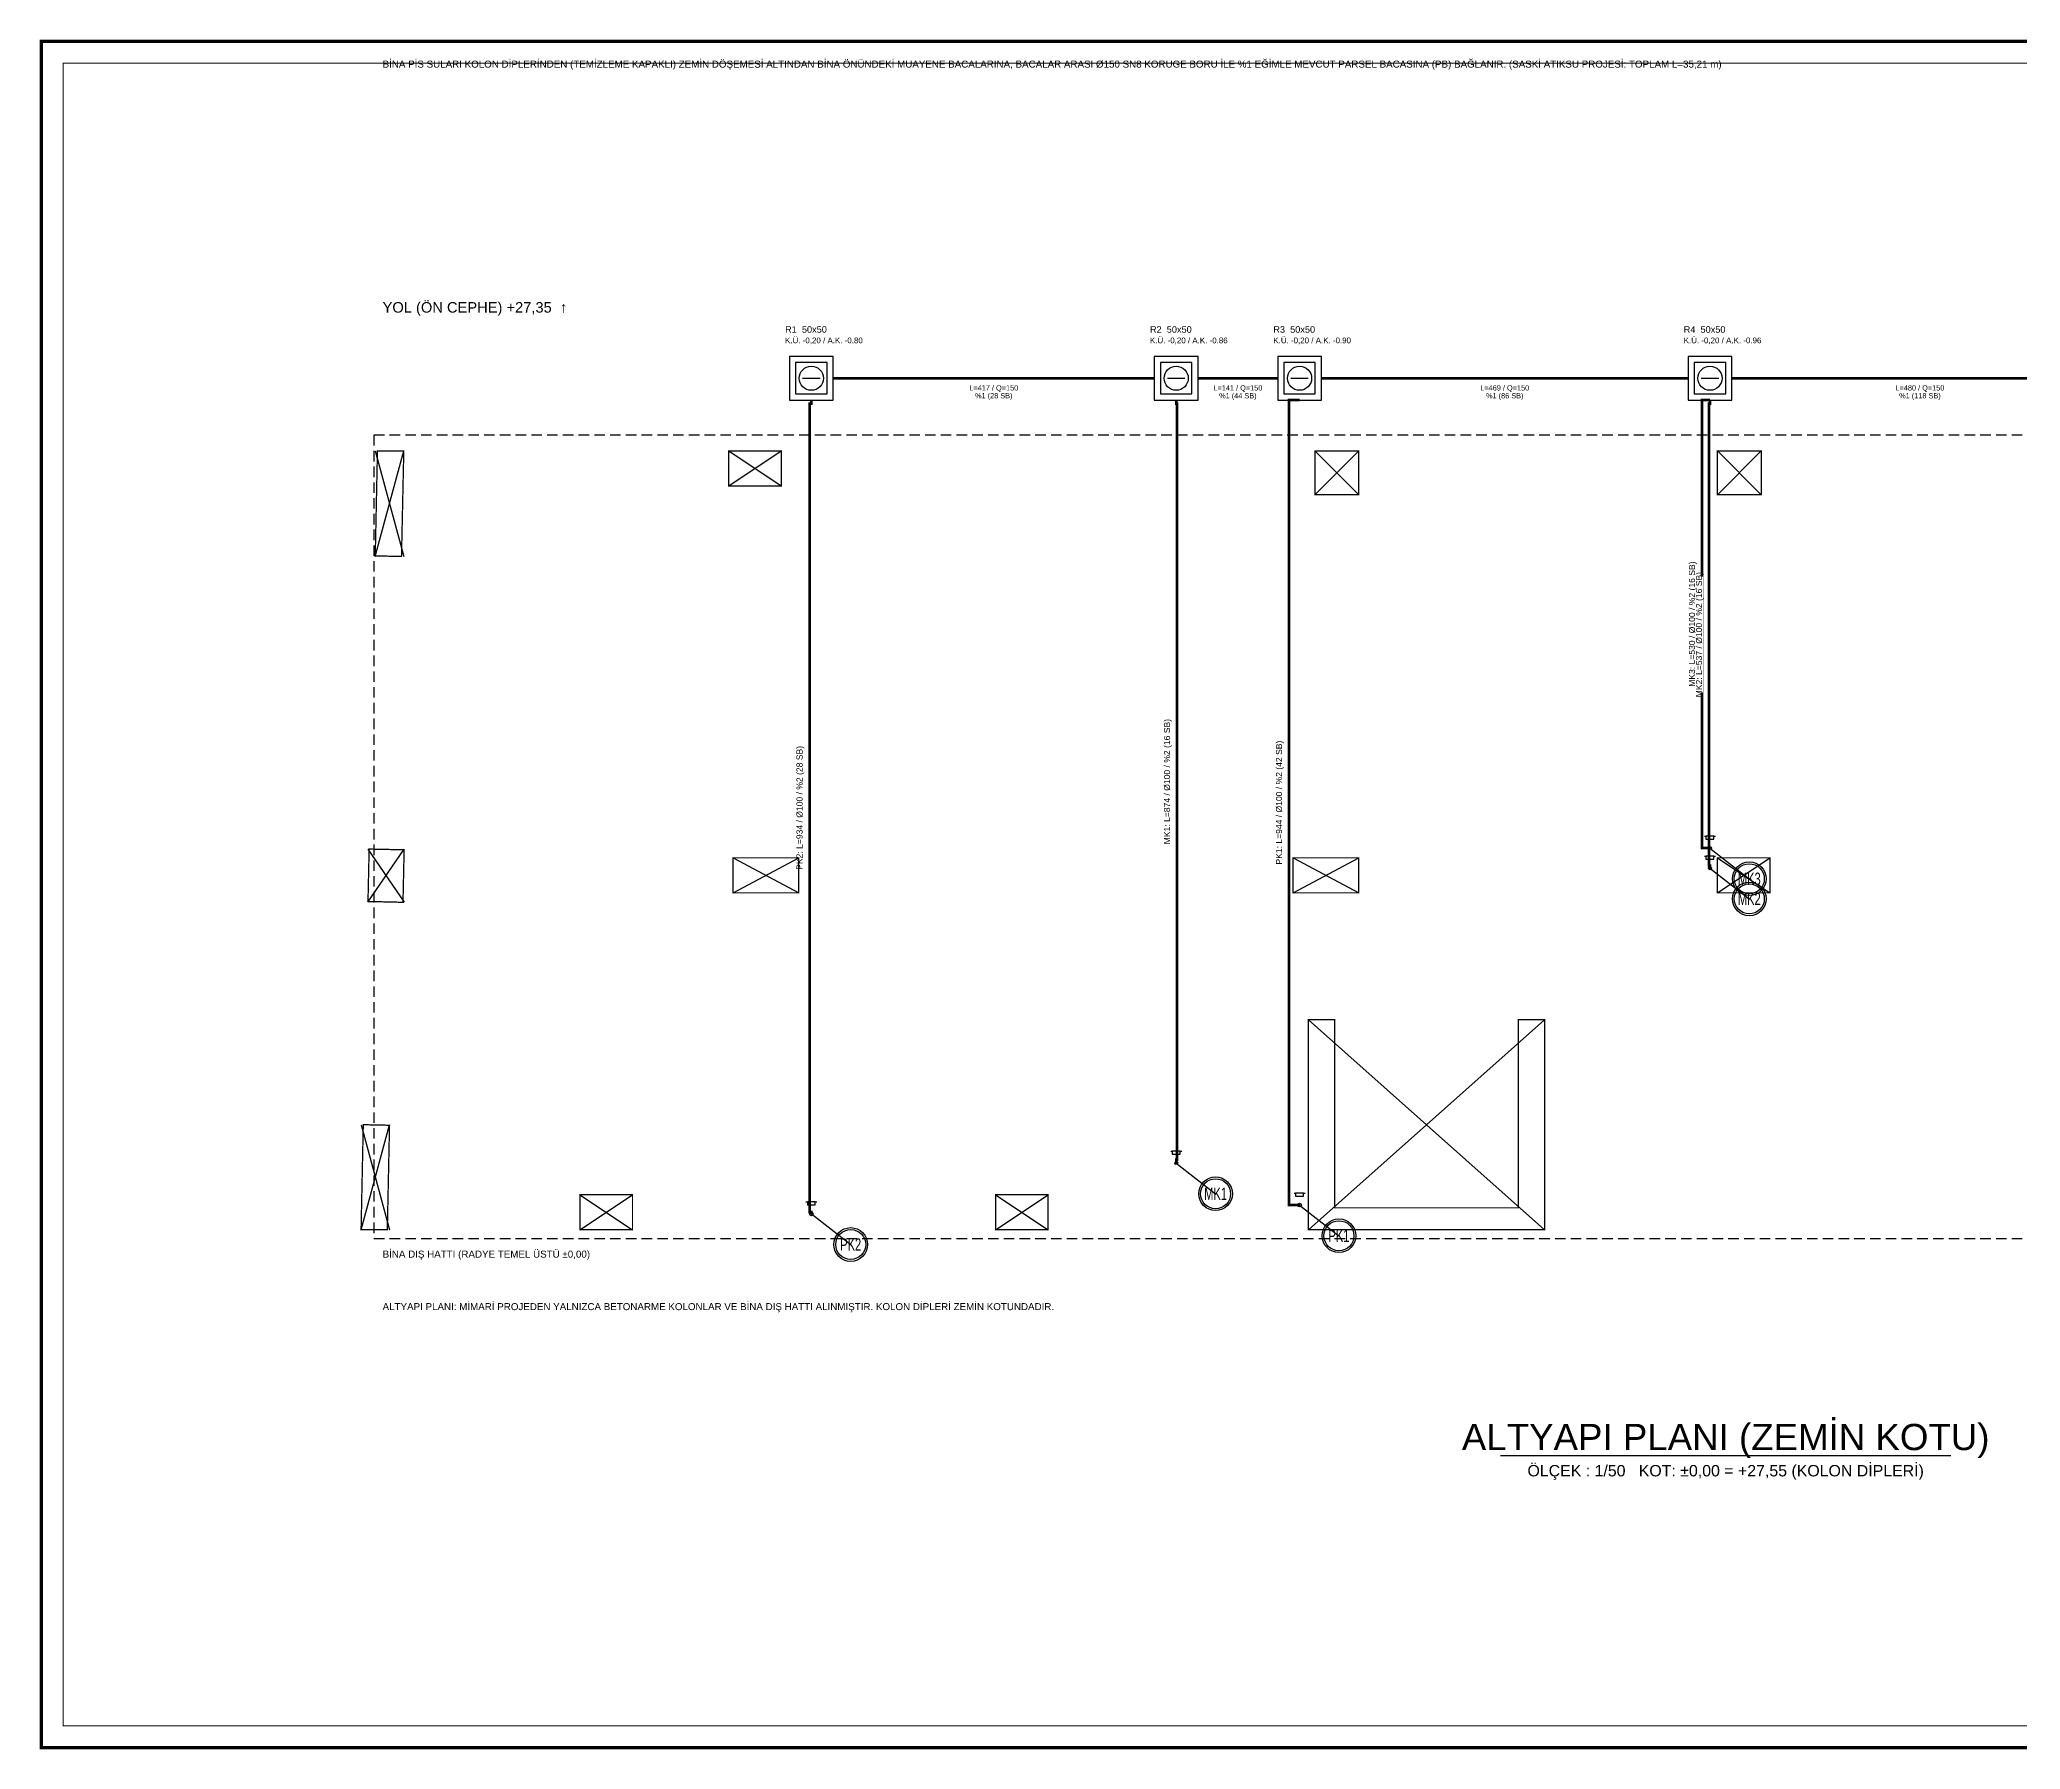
# Model space of a CAD drawing. Header units: centimetres. Extents: x -3952 to 26292, y -15092 to -10712.
# Drawn here: x -2 to 2262, y -12902 to -10948 of the extents above; entities that cross this region are included whole.
import ezdxf
from ezdxf.enums import TextEntityAlignment as Align

# ---------------------------------------------------------------- set-up
doc = ezdxf.new("R2010")
doc.units = ezdxf.units.CM
doc.linetypes.add('DASHED', pattern=[18, 12, -6])
doc.linetypes.add('PIS', pattern=[38, 30, -8])
for name, color, linetype in [('MIMARI-KOLON', 8, 'Continuous'), ('MTY-BINA-HATTI', 8, 'DASHED'), ('MTY-KAT-ADI', 1, 'Continuous'), ('MTY-PAFTA', 7, 'Continuous'), ('MTY-PIS-SU-BORUSU', 6, 'PIS'), ('MTY-PISSU-CAP', 211, 'Continuous'), ('MTY-PISSU-KOLON', 211, 'DASHED'), ('MTY-PISSU-KOLONNO', 211, 'Continuous'), ('MTY-ROGAR', 5, 'Continuous'), ('MTY-TEFRIS', 15, 'Continuous'), ('MTY-YAZI', 7, 'Continuous')]:
    doc.layers.add(name, color=color, linetype=linetype)
doc.layers.add('ROTAS-PAFTA-SINIRI', color=8, linetype='Continuous', plot=False)
doc.styles.add('ANOTATIVO', font='arial.ttf')
doc.styles.add('ROTAS', font='arial.ttf')

# ---------------------------------------------------------------- blocks, each defined once
blk = doc.blocks.new('ROTAS_PAFTA')
blk.add_lwpolyline([(0, 0), (1, 0), (1, 1), (0, 1)], close=True)
blk = doc.blocks.new('MTY-PIS SU KOLON')
at = {"layer": 'MTY-PISSU-KOLON', "linetype": 'Continuous', "lineweight": -3}
blk.add_hatch(color=256, dxfattribs=at).paths.add_polyline_path([(-2.7, -0.1, 0.848135), (0, -0.1, -0.848135), (2.7, -0.1, 0.414214), (0, 2.6, 0.414214)])
blk.add_circle((0, 0), 3.5, dxfattribs=at)
blk = doc.blocks.new('MTY-KOLON NO PIS SU')
at = {"color": 6, "linetype": 'Continuous', "ltscale": 100}
blk.add_circle((0, 0), 27.5, dxfattribs=at)
at = {"color": 7, "linetype": 'Continuous', "ltscale": 100}
blk.add_circle((0, 0), 24.5, dxfattribs=at)
at = {"style": 'ANOTATIVO', "width": 0.65}
blk.add_attdef('K', text='', height=20, dxfattribs=at).set_placement((0, 0), align=Align.MIDDLE_CENTER)

msp = doc.modelspace()

# ---------------------------------------------------------------- linework, layer by layer
at = {"layer": 'MIMARI-KOLON'}
for p, q in [((381.6, -11538.7), (414.2, -11418.1)), ((381.6, -11418.1), (414.2, -11538.7)), ((785.6, -11458.1), (845.6, -11418.1)), ((785.6, -11418.1), (845.6, -11458.1)), ((1455.6, -11468.1), (1505.6, -11418.1)), ((1455.6, -11418.1), (1505.6, -11468.1)), ((1915.6, -11468.1), (1965.6, -11418.1)), ((1915.6, -11418.1), (1965.6, -11468.1)), ((373.3, -11933.9), (414.6, -11873.1)), ((373.3, -11873.1), (414.6, -11933.9)), ((790.6, -11923.1), (865.6, -11883.1)), ((790.6, -11883.1), (865.6, -11923.1)), ((1430.6, -11923.1), (1505.6, -11883.1)), ((1430.6, -11883.1), (1505.6, -11923.1)), ((1915.6, -11923.1), (1975.6, -11883.1)), ((1915.6, -11883.1), (1975.6, -11923.1)), ((1448.1, -12308.1), (1718.1, -12068.1)), ((1448.1, -12068.1), (1718.1, -12308.1)), ((365.4, -12308.1), (397.9, -12188.1)), ((365.4, -12188.1), (397.9, -12308.1)), ((615.6, -12308.1), (675.6, -12268.1)), ((615.6, -12268.1), (675.6, -12308.1)), ((1090.6, -12308.1), (1150.6, -12268.1)), ((1090.6, -12268.1), (1150.6, -12308.1))]:
    msp.add_line(p, q, dxfattribs=at)
at = {"layer": 'MIMARI-KOLON', "const_width": 1.5}
for points in [[(384.1, -11418.1), (414.2, -11418.1), (411.6, -11538.7), (381.6, -11538), (384.1, -11418.1)], [(785.6, -11418.1), (845.6, -11418.1), (845.6, -11458.1), (785.6, -11458.1), (785.6, -11418.1)], [(1455.6, -11418.1), (1505.6, -11418.1), (1505.6, -11468.1), (1455.6, -11468.1), (1455.6, -11418.1)], [(1915.6, -11418.1), (1965.6, -11418.1), (1965.6, -11468.1), (1915.6, -11468.1), (1915.6, -11418.1)], [(374.6, -11873.1), (414.6, -11873.9), (413.3, -11933.9), (373.3, -11933), (374.6, -11873.1)], [(790.6, -11883.1), (865.6, -11883.1), (865.6, -11923.1), (790.6, -11923.1), (790.6, -11883.1)], [(1430.6, -11883.1), (1505.6, -11883.1), (1505.6, -11923.1), (1430.6, -11923.1), (1430.6, -11883.1)], [(1915.6, -11883.1), (1975.6, -11883.1), (1975.6, -11923.1), (1915.6, -11923.1), (1915.6, -11883.1)], [(1448.1, -12068.1), (1478.1, -12068.1), (1478.1, -12283.1), (1688.1, -12283.1), (1688.1, -12068.1), (1718.1, -12068.1), (1718.1, -12308.1), (1448.1, -12308.1), (1448.1, -12068.1)], [(365.4, -12308.1), (367.9, -12188.1), (397.9, -12188.7), (395.4, -12308.1), (365.4, -12308.1)], [(615.6, -12268.1), (675.6, -12268.1), (675.6, -12308.1), (615.6, -12308.1), (615.6, -12268.1)], [(1090.6, -12268.1), (1150.6, -12268.1), (1150.6, -12308.1), (1090.6, -12308.1), (1090.6, -12268.1)]]:
    msp.add_lwpolyline(points, close=True, dxfattribs=at)
at = {"layer": 'MTY-BINA-HATTI'}
msp.add_lwpolyline([(380, -12318), (3452, -12318), (3452, -11400), (380, -11400)], close=True, dxfattribs=at)
at = {"layer": 'MTY-KAT-ADI'}
msp.add_line((1667.6, -12566), (2182.4, -12566), dxfattribs=at)
at = {"layer": 'MTY-PAFTA'}
for points, const_width in [([(0, -12900), (3800, -12900), (3800, -10950), (0, -10950)], 4), ([(25, -12875), (3775, -12875), (3775, -10975), (25, -10975)], 1)]:
    msp.add_lwpolyline(points, close=True, dxfattribs=dict(at, const_width=const_width))
at = {"layer": 'MTY-PIS-SU-BORUSU'}
for p, q in [((1900.7, -11858.2), (1902.5, -11858.2)), ((1911.5, -11858.2), (1913.3, -11858.2)), ((1900.7, -11881.2), (1902.5, -11881.2)), ((1911.5, -11881.2), (1913.3, -11881.2)), ((1290.7, -12218.2), (1292.5, -12218.2)), ((1301.5, -12218.2), (1303.3, -12218.2)), ((1431.7, -12266.2), (1433.5, -12266.2)), ((1442.5, -12266.2), (1444.3, -12266.2)), ((873.7, -12276.2), (875.5, -12276.2)), ((884.5, -12276.2), (886.3, -12276.2))]:
    msp.add_line(p, q, dxfattribs=at)
at = {"layer": 'MTY-PIS-SU-BORUSU', "const_width": 3}
for points in [[(905, -11335), (1272, -11335)], [(1322, -11335), (1413, -11335)], [(1463, -11335), (1882, -11335)], [(1932, -11335), (2362, -11335)], [(880, -12290), (880, -12288), (878, -12288), (878, -11364), (880, -11364), (880, -11360)], [(1297, -12232), (1297, -12228), (1298, -12228), (1298, -11364), (1297, -11364), (1297, -11360)], [(1438, -12280), (1426, -12280), (1426, -11360), (1438, -11360)], [(1907, -11872), (1898, -11872), (1898, -11360), (1907, -11360)], [(1907, -11895), (1907, -11892), (1906, -11892), (1906, -11364), (1907, -11364), (1907, -11360)]]:
    msp.add_lwpolyline(points, dxfattribs=at)
at = {"layer": 'MTY-PIS-SU-BORUSU'}
for points in [[(1902.5, -11861.8), (1911.5, -11861.8), (1911.5, -11858.2), (1902.5, -11858.2)], [(1902.5, -11884.8), (1911.5, -11884.8), (1911.5, -11881.2), (1902.5, -11881.2)], [(1292.5, -12221.8), (1301.5, -12221.8), (1301.5, -12218.2), (1292.5, -12218.2)], [(1433.5, -12269.8), (1442.5, -12269.8), (1442.5, -12266.2), (1433.5, -12266.2)], [(875.5, -12279.8), (884.5, -12279.8), (884.5, -12276.2), (875.5, -12276.2)]]:
    msp.add_lwpolyline(points, close=True, dxfattribs=at)
at = {"layer": 'MTY-PISSU-KOLONNO'}
for p, q in [((1907, -11872), (1952, -11907)), ((1907, -11895), (1952, -11930)), ((1297, -12232), (1342, -12267)), ((880, -12290), (925, -12325)), ((1438, -12280), (1483, -12315))]:
    msp.add_line(p, q, dxfattribs=at)
at = {"layer": 'MTY-ROGAR'}
for p, q in [((870, -11335), (890, -11335)), ((1287, -11335), (1307, -11335)), ((1428, -11335), (1448, -11335)), ((1897, -11335), (1917, -11335))]:
    msp.add_line(p, q, dxfattribs=at)
for points in [[(855, -11360), (905, -11360), (905, -11310), (855, -11310)], [(862, -11353), (898, -11353), (898, -11317), (862, -11317)], [(1272, -11360), (1322, -11360), (1322, -11310), (1272, -11310)], [(1279, -11353), (1315, -11353), (1315, -11317), (1279, -11317)], [(1413, -11360), (1463, -11360), (1463, -11310), (1413, -11310)], [(1420, -11353), (1456, -11353), (1456, -11317), (1420, -11317)], [(1882, -11360), (1932, -11360), (1932, -11310), (1882, -11310)], [(1889, -11353), (1925, -11353), (1925, -11317), (1889, -11317)]]:
    msp.add_lwpolyline(points, close=True, dxfattribs=at)
for centre in [(880, -11335), (1297, -11335), (1438, -11335), (1907, -11335)]:
    msp.add_circle(centre, 13.8, dxfattribs=at)

# ---------------------------------------------------------------- block references
at = {"layer": 'MTY-PISSU-KOLONNO'}
ref = msp.add_blockref('MTY-KOLON NO PIS SU', (1952, -11907), dxfattribs=dict(at, xscale=0.7, yscale=0.7))
ref.add_attrib('K', 'MK3', dxfattribs={"height": 14, "style": 'ANOTATIVO', "width": 0.65}).set_placement((1952, -11907), align=Align.MIDDLE_CENTER)
ref = msp.add_blockref('MTY-KOLON NO PIS SU', (1952, -11930), dxfattribs=dict(at, xscale=0.7, yscale=0.7))
ref.add_attrib('K', 'MK2', dxfattribs={"height": 14, "style": 'ANOTATIVO', "width": 0.65}).set_placement((1952, -11930), align=Align.MIDDLE_CENTER)
ref = msp.add_blockref('MTY-KOLON NO PIS SU', (1342, -12267), dxfattribs=dict(at, xscale=0.7, yscale=0.7))
ref.add_attrib('K', 'MK1', dxfattribs={"height": 14, "style": 'ANOTATIVO', "width": 0.65}).set_placement((1342, -12267), align=Align.MIDDLE_CENTER)
ref = msp.add_blockref('MTY-KOLON NO PIS SU', (925, -12325), dxfattribs=dict(at, xscale=0.7, yscale=0.7))
ref.add_attrib('K', 'PK2', dxfattribs={"height": 14, "style": 'ANOTATIVO', "width": 0.65}).set_placement((925, -12325), align=Align.MIDDLE_CENTER)
ref = msp.add_blockref('MTY-KOLON NO PIS SU', (1483, -12315), dxfattribs=dict(at, xscale=0.7, yscale=0.7))
ref.add_attrib('K', 'PK1', dxfattribs={"height": 14, "style": 'ANOTATIVO', "width": 0.65}).set_placement((1483, -12315), align=Align.MIDDLE_CENTER)
at = {"layer": 'MTY-TEFRIS'}
for p, xscale, yscale in [((1907, -11872), 0.5, 0.5), ((1907, -11895), 0.5, 0.5), ((1297, -12232), 0.5, 0.5), ((880, -12290), 0.6, 0.6), ((1438, -12280), 0.6, 0.6)]:
    msp.add_blockref('MTY-PIS SU KOLON', p, dxfattribs=dict(at, xscale=xscale, yscale=yscale))
at = {"layer": 'ROTAS-PAFTA-SINIRI', "xscale": 3800, "yscale": 1950}
msp.add_blockref('ROTAS_PAFTA', (0, -12900), dxfattribs=at)

# ---------------------------------------------------------------- texts
at = {"layer": 'MIMARI-KOLON', "style": 'ROTAS'}
msp.add_text('BİNA DIŞ HATTI (RADYE TEMEL ÜSTÜ ±0,00)', height=8, dxfattribs=at).set_placement((390, -12340))
at = {"layer": 'MTY-KAT-ADI', "style": 'ROTAS'}
for s, height, p in [('ALTYAPI PLANI (ZEMİN KOTU)', 30, (1925, -12560)), ('ÖLÇEK : 1/50   KOT: ±0,00 = +27,55 (KOLON DİPLERİ)', 13, (1925, -12590))]:
    msp.add_text(s, height=height, dxfattribs=at).set_placement(p, align=Align.CENTER)
at = {"layer": 'MTY-PISSU-CAP', "style": 'ROTAS'}
msp.add_text('BİNA PİS SULARI KOLON DİPLERİNDEN (TEMİZLEME KAPAKLI) ZEMİN DÖŞEMESİ ALTINDAN BİNA ÖNÜNDEKİ MUAYENE BACALARINA, BACALAR ARASI Ø150 SN8 KORUGE BORU İLE %1 EĞİMLE MEVCUT PARSEL BACASINA (PB) BAĞLANIR. (SASKİ ATIKSU PROJESİ: TOPLAM L=35,21 m)', height=8, dxfattribs=at).set_placement((390, -10980))
for s, p in [('L=417 / Q=150', (1088.5, -11349)), ('%1 (28 SB)', (1088.5, -11358)), ('L=141 / Q=150', (1367.5, -11349)), ('%1 (44 SB)', (1367.5, -11358)), ('L=469 / Q=150', (1672.5, -11349)), ('%1 (86 SB)', (1672.5, -11358)), ('L=480 / Q=150', (2147, -11349)), ('%1 (118 SB)', (2147, -11358))]:
    msp.add_text(s, height=6, dxfattribs=at).set_placement(p, align=Align.CENTER)
for s, p in [('MK1: L=874 / Ø100 / %2 (16 SB)', (1290, -11796)), ('PK2: L=934 / Ø100 / %2 (28 SB)', (870, -11826)), ('PK1: L=944 / Ø100 / %2 (42 SB)', (1418, -11820))]:
    msp.add_text(s, height=7, rotation=90, dxfattribs=at).set_placement(p, align=Align.CENTER)
at = {"layer": 'MTY-ROGAR', "style": 'ROTAS'}
for s, height, p in [('K.Ü. -0,20 / A.K. -0.80', 6.5, (850, -11295)), ('R1  50x50', 7.5, (850, -11283)), ('K.Ü. -0,20 / A.K. -0.86', 6.5, (1267, -11295)), ('R2  50x50', 7.5, (1267, -11283)), ('K.Ü. -0,20 / A.K. -0.90', 6.5, (1408, -11295)), ('R3  50x50', 7.5, (1408, -11283)), ('K.Ü. -0,20 / A.K. -0.96', 6.5, (1877, -11295)), ('R4  50x50', 7.5, (1877, -11283))]:
    msp.add_text(s, height=height, dxfattribs=at).set_placement(p)
at = {"layer": 'MTY-YAZI', "style": 'ROTAS'}
for s, height, p in [('YOL (ÖN CEPHE) +27,35  ↑', 12, (390, -11260)), ('ALTYAPI PLANI: MİMARİ PROJEDEN YALNIZCA BETONARME KOLONLAR VE BİNA DIŞ HATTI ALINMIŞTIR. KOLON DİPLERİ ZEMİN KOTUNDADIR.', 8, (390, -12400))]:
    msp.add_text(s, height=height, dxfattribs=at).set_placement(p)

# ---------------------------------------------------------------- next in the draw order: wipeouts: each hides what was drawn before it
msp.add_wipeout([(1899, -11561.9), (1899, -11694.1), (1890, -11694.1), (1890, -11561.9)])

# ---------------------------------------------------------------- next in the draw order: texts
at = {"layer": 'MTY-PISSU-CAP', "style": 'ROTAS'}
for s, p in [('MK3: L=530 / Ø100 / %2 (16 SB)', (1890, -11616)), ('MK2: L=537 / Ø100 / %2 (16 SB)', (1898, -11628))]:
    msp.add_text(s, height=7, rotation=90, dxfattribs=at).set_placement(p, align=Align.CENTER)

doc.saveas('drawing.dxf')
